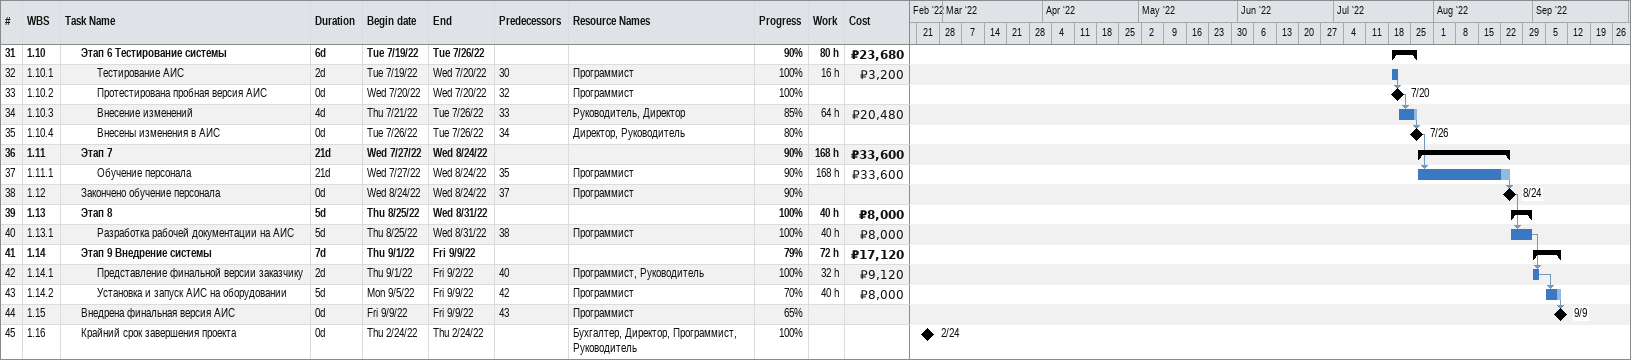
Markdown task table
| ID | WBS | Task | Duration | Start | Finish | Predecessors | Resources | % complete | Work (h) | Cost (₽) |
|---|---|---|---|---|---|---|---|---|---|---|
| 31 | 1.10 | **Этап 6 Тестирование системы** | 6d | 2022-07-19 | 2022-07-26 |  |  | 90 | 80 | 23680 |
| 32 | 1.10.1 | Тестирование АИС | 2d | 2022-07-19 | 2022-07-20 | 30 | Программист | 100 | 16 | 3200 |
| 33 | 1.10.2 | Протестирована пробная версия АИС | 0d | 2022-07-20 | 2022-07-20 | 32 | Программист | 100 |  |  |
| 34 | 1.10.3 | Внесение изменений | 4d | 2022-07-21 | 2022-07-26 | 33 | Руководитель, Директор | 85 | 64 | 20480 |
| 35 | 1.10.4 | Внесены изменения в АИС | 0d | 2022-07-26 | 2022-07-26 | 34 | Директор, Руководитель | 80 |  |  |
| 36 | 1.11 | **Этап 7** | 21d | 2022-07-27 | 2022-08-24 |  |  | 90 | 168 | 33600 |
| 37 | 1.11.1 | Обучение персонала | 21d | 2022-07-27 | 2022-08-24 | 35 | Программист | 90 | 168 | 33600 |
| 38 | 1.12 | Закончено обучение персонала | 0d | 2022-08-24 | 2022-08-24 | 37 | Программист | 90 |  |  |
| 39 | 1.13 | **Этап 8** | 5d | 2022-08-25 | 2022-08-31 |  |  | 100 | 40 | 8000 |
| 40 | 1.13.1 | Разработка рабочей документации на АИС | 5d | 2022-08-25 | 2022-08-31 | 38 | Программист | 100 | 40 | 8000 |
| 41 | 1.14 | **Этап 9 Внедрение системы** | 7d | 2022-09-01 | 2022-09-09 |  |  | 79 | 72 | 17120 |
| 42 | 1.14.1 | Представление финальной версии заказчику | 2d | 2022-09-01 | 2022-09-02 | 40 | Программист, Руководитель | 100 | 32 | 9120 |
| 43 | 1.14.2 | Установка и запуск АИС на оборудовании | 5d | 2022-09-05 | 2022-09-09 | 42 | Программист | 70 | 40 | 8000 |
| 44 | 1.15 | Внедрена финальная версия АИС | 0d | 2022-09-09 | 2022-09-09 | 43 | Программист | 65 |  |  |
| 45 | 1.16 | Крайний срок завершения проекта | 0d | 2022-02-24 | 2022-02-24 |  | Бухгалтер, Директор, Программист, Руководитель | 100 |  |  |
